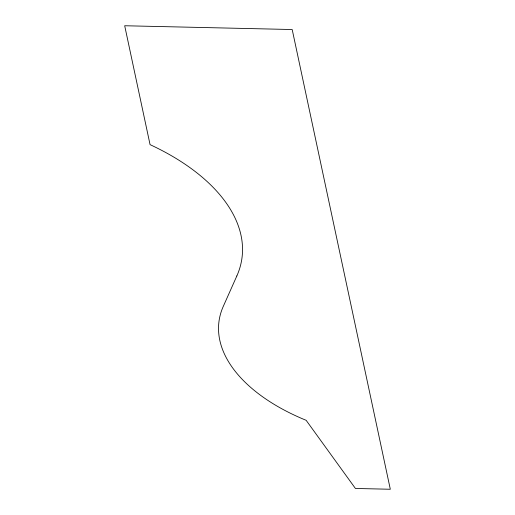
<?xml version="1.0" encoding="UTF-8"?>
<svg xmlns="http://www.w3.org/2000/svg" width="515" height="515" viewBox="0 0 515 515"><rect width="100%" height="100%" fill="white"/><g stroke="black" fill="none" stroke-linecap="round" stroke-linejoin="round"><path stroke-width="0.77" d="M236.842 275.95L223.259 306.438A174.553 96.086 7.4 0 0 306.142 420.304L355.421 488.465L390.312 489.25L292.192 29.529L124.688 25.75L150.065 144.644A209.863 115.527 7.4 0 1 236.842 275.95"/></g></svg>
